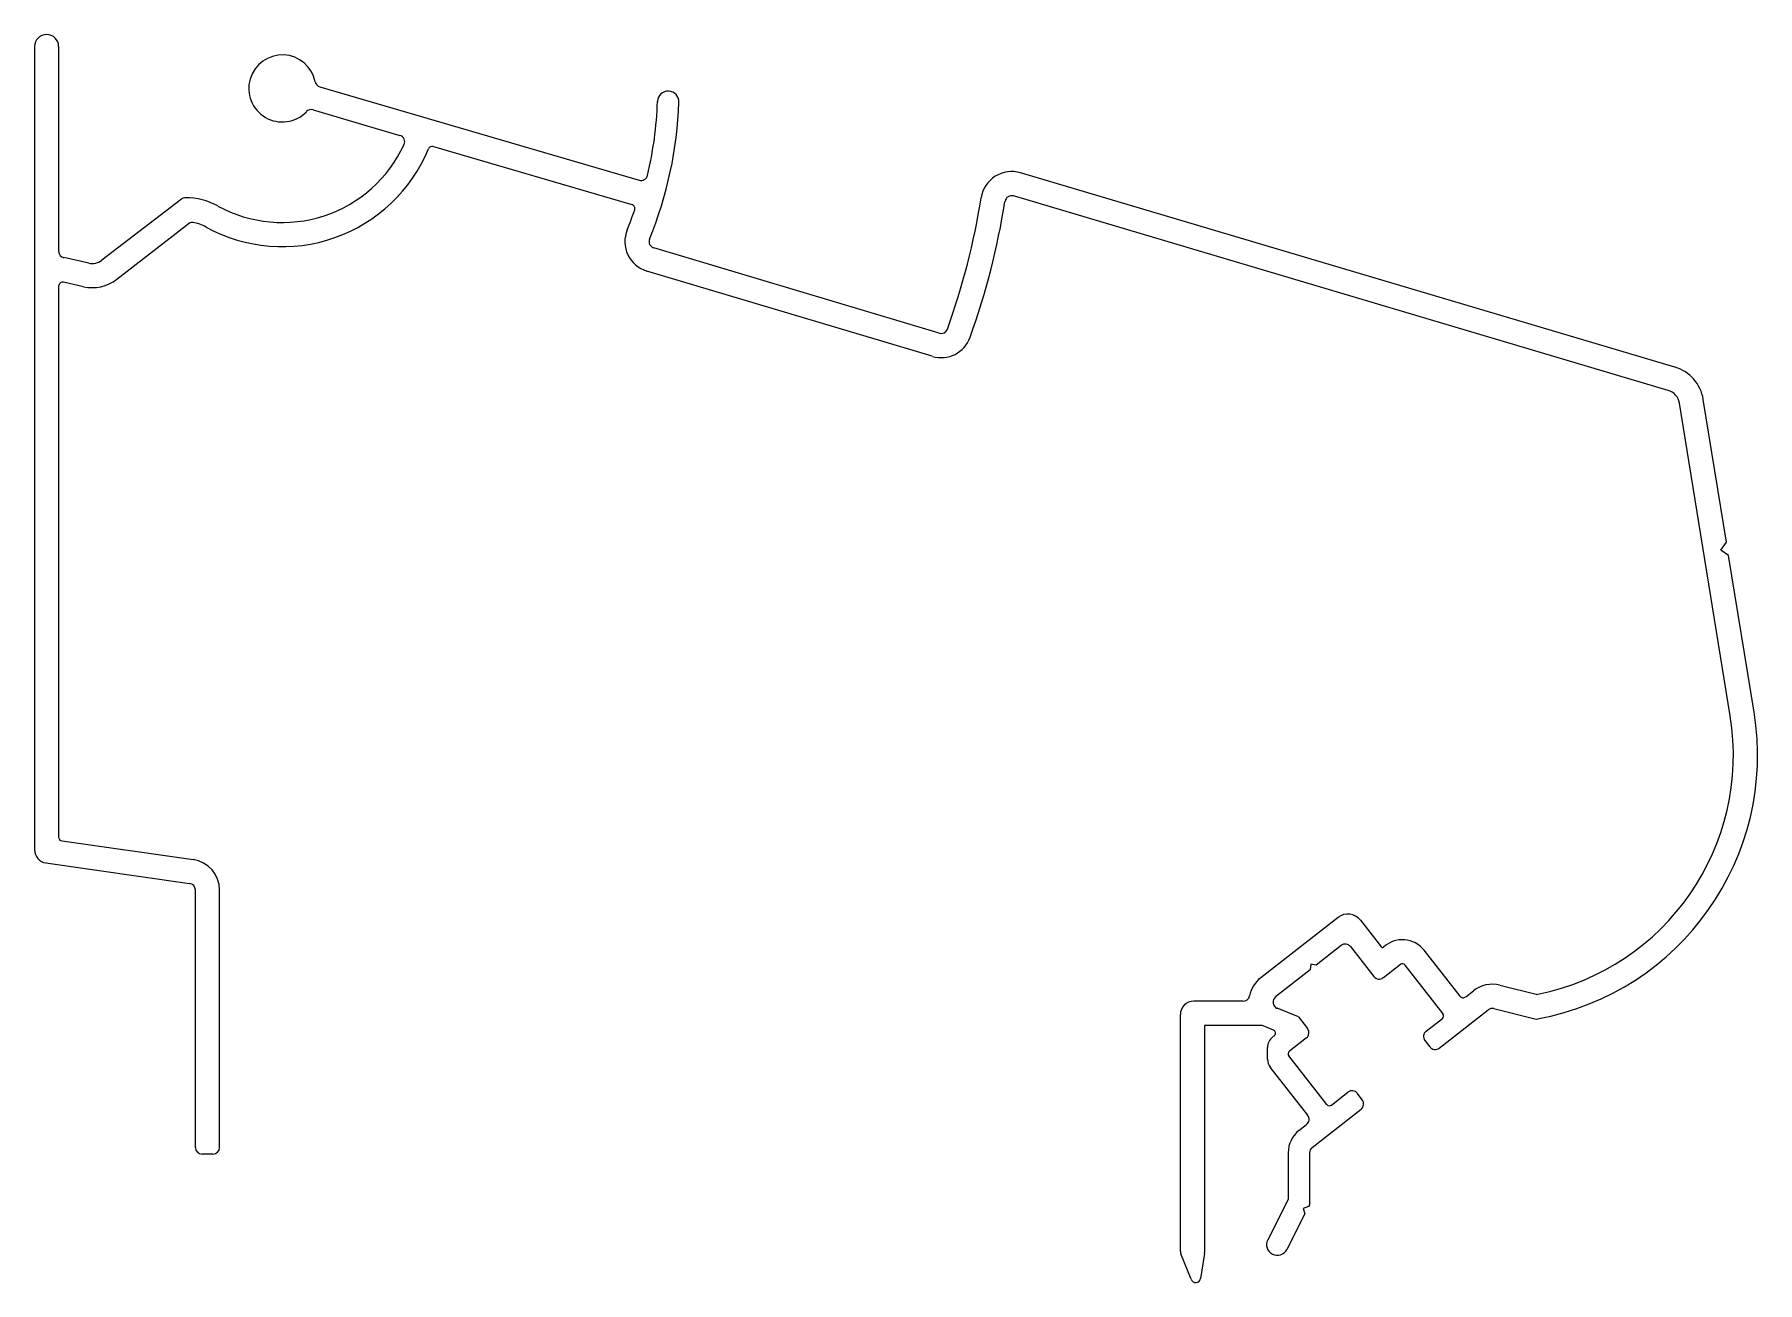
# Model space of a CAD drawing. Extents: x 2497 to 2626, y 1423 to 1516.
import ezdxf

# ---------------------------------------------------------------- set-up
doc = ezdxf.new("R2010")
doc.units = 0
doc.layers.get('0').update_dxf_attribs({"linetype": 'CONTINUOUS'})

msp = doc.modelspace()

# ---------------------------------------------------------------- linework, layer by layer
for p, q in [((2497.09, 1515.09), (2497.09, 1455.19)), ((2498.89, 1515.09), (2498.89, 1499.83)), ((2518.37, 1512.09), (2542.18, 1505.12)), ((2517.87, 1510.37), (2524.34, 1508.47)), ((2526.84, 1507.64), (2541.65, 1503.3)), ((2619.44, 1491.18), (2570.62, 1505.67)), ((2508.05, 1503.72), (2502.12, 1499.16)), ((2618.93, 1489.45), (2570.11, 1503.95)), ((2508.66, 1501.92), (2503.22, 1497.73)), ((2564.56, 1493.71), (2543.27, 1500.07)), ((2501.13, 1498.94), (2499.28, 1499.35)), ((2498.89, 1497.22), (2498.89, 1456.15)), ((2500.75, 1497.18), (2499.25, 1497.51)), ((2564.05, 1491.99), (2542.76, 1498.34)), ((2623.56, 1465.17), (2619.77, 1488.49)), ((2623.28, 1478.12), (2621.55, 1488.78)), ((2622.87, 1477.54), (2623.28, 1478.12)), ((2623.44, 1477.13), (2622.87, 1477.54)), ((2625.34, 1465.45), (2623.44, 1477.13)), ((2499.14, 1455.85), (2508.91, 1454.45)), ((2497.94, 1454.2), (2508.66, 1452.67)), ((2509.09, 1432.98), (2509.09, 1452.18)), ((2510.89, 1432.98), (2510.89, 1452.18)), ((2594.31, 1450.14), (2588.54, 1445.63)), ((2595.99, 1449.93), (2597.55, 1447.93)), ((2594.54, 1448.05), (2592.68, 1446.59)), ((2595.25, 1447.96), (2596.99, 1445.73)), ((2603.41, 1444.26), (2600.73, 1447.69)), ((2592.24, 1446.24), (2589.65, 1444.22)), ((2592.29, 1446.64), (2592.24, 1446.24)), ((2592.68, 1446.59), (2592.29, 1446.64)), ((2598.96, 1446.63), (2597.69, 1445.64)), ((2602.14, 1442.96), (2599.31, 1446.59)), ((2603.83, 1444.21), (2604.41, 1444.66)), ((2606.38, 1445.08), (2609.08, 1444.41)), ((2587.22, 1443.89), (2583.55, 1443.89)), ((2591.36, 1442.72), (2589.77, 1443.36)), ((2601.86, 1440.39), (2605.51, 1443.25)), ((2605.94, 1443.34), (2608.99, 1442.58)), ((2582.55, 1425.24), (2582.55, 1442.89)), ((2584.35, 1442.09), (2584.35, 1425.14)), ((2588.53, 1442.09), (2584.35, 1442.09)), ((2589.5, 1441.74), (2588.72, 1442.06)), ((2591.36, 1442.72), (2592.03, 1441.85)), ((2600.88, 1441.65), (2602.1, 1442.61)), ((2589.56, 1441.31), (2589.43, 1441.22)), ((2591.95, 1441.15), (2590.68, 1440.16)), ((2600.79, 1440.95), (2601.16, 1440.48)), ((2589.05, 1439.57), (2589.05, 1440.43)), ((2593.47, 1436.18), (2590.64, 1439.81)), ((2592.05, 1435.39), (2589.26, 1438.96)), ((2593.82, 1436.14), (2595.05, 1437.1)), ((2596.12, 1436.54), (2595.75, 1437.01)), ((2592.38, 1432.98), (2596.03, 1435.84)), ((2591.39, 1434.24), (2591.96, 1434.69)), ((2510.39, 1432.48), (2509.59, 1432.48)), ((2590.59, 1432.59), (2590.59, 1429.1)), ((2592.19, 1432.59), (2592.19, 1428.71)), ((2590.59, 1429.1), (2589.07, 1426.1)), ((2591.84, 1428.04), (2590.5, 1425.38)), ((2592.11, 1428.57), (2591.71, 1428.44)), ((2591.71, 1428.44), (2591.84, 1428.04)), ((2592.19, 1428.71), (2592.11, 1428.57)), ((2583.36, 1423.16), (2582.59, 1425.05)), ((2584.34, 1425.06), (2584.06, 1423.21))]:
    msp.add_line(p, q)
for centre, radius, start, end in [((2497.99, 1515.09), 0.9, 0, 180), ((2515.57, 1511.97), 2.5, 11.5042, 315.8679), ((2518.51, 1512.57), 0.5, 191.5042, 253.686), ((2544.35, 1510.97), 0.8, 358.0031, 178.0031), ((2517.72, 1509.89), 0.5, 73.686, 135.8679), ((2515.57, 1511.97), 28, 346.6041, 358.0031), ((2515.57, 1511.97), 29.6, 337.6839, 358.0031), ((2515.57, 1511.97), 11.8, 241.2824, 337.5183), ((2515.57, 1511.97), 10, 241.2824, 335.2115), ((2524.2, 1507.99), 0.5, 335.2115, 73.686), ((2526.75, 1507.35), 0.3, 73.686, 157.5183), ((2542.32, 1505.6), 0.5, 253.686, 346.6041), ((2569.97, 1503.47), 2.3, 73.4592, 171.1128), ((2508.35, 1503.32), 0.5, 90.1458, 127.5545), ((2508.36, 1498.82), 5, 61.2824, 90.1458), ((2515.57, 1511.97), 52.75, 340.1042, 351.1128), ((2569.97, 1503.47), 0.5, 73.4592, 171.1128), ((2515.57, 1511.97), 27.8, 337.6839, 340.9765), ((2541.57, 1503.01), 0.3, 340.9765, 73.686), ((2515.57, 1511.97), 54.55, 340.1042, 351.1128), ((2508.84, 1501.68), 0.3, 80.4642, 127.5545), ((2508.36, 1498.82), 3.2, 61.2824, 80.4642), ((2543.42, 1500.55), 2.3, 157.6839, 253.3841), ((2499.39, 1499.83), 0.5, 180, 257.6361), ((2543.42, 1500.55), 0.5, 157.6839, 253.3841), ((2501.39, 1500.11), 1.2, 257.6361, 307.5545), ((2499.19, 1497.22), 0.3, 77.6361, 180), ((2501.39, 1500.11), 3, 257.6361, 307.5545), ((2564.71, 1494.19), 2.3, 253.3841, 340.1042), ((2564.71, 1494.19), 0.5, 253.3841, 340.1042), ((2618.59, 1488.3), 3, 9.2309, 73.4592), ((2618.59, 1488.3), 1.2, 9.2309, 73.4592), ((2605.6, 1462.25), 20, 280.3679, 9.2309), ((2605.6, 1462.25), 18.2, 281.4511, 9.2309), ((2499.19, 1456.15), 0.3, 180, 261.8662), ((2498.09, 1455.19), 1, 180, 261.8662), ((2508.59, 1452.18), 2.3, 0, 81.8662), ((2508.59, 1452.18), 0.5, 0, 81.8662), ((2595.04, 1449.19), 1.2, 38.0034, 128), ((2599.11, 1446.43), 2.05, 38, 133.4504), ((2594.85, 1447.65), 0.5, 38.0034, 128), ((2597.63, 1447.99), 0.1, 218.0034, 313.4504), ((2599.11, 1446.43), 0.25, 38, 127.9966), ((2589.96, 1443.82), 2.3, 128, 168.2164), ((2597.38, 1446.04), 0.5, 218.0034, 307.9966), ((2605.82, 1442.85), 2.3, 76, 128), ((2583.55, 1442.89), 1, 90, 180), ((2587.22, 1444.39), 0.5, 270, 348.2164), ((2589.96, 1443.82), 0.5, 128, 247.9771), ((2603.64, 1444.45), 0.3, 218, 308), ((2605.82, 1442.85), 0.5, 76, 128.0032), ((2609.15, 1444.7), 0.3, 256, 281.4511), ((2588.53, 1441.59), 0.5, 67.9771, 90), ((2601.94, 1442.8), 0.25, 308, 38), ((2609.11, 1443.06), 0.5, 256, 280.3679), ((2590.05, 1440.43), 1, 127.9945, 180), ((2589.4, 1441.51), 0.25, 307.9945, 67.9771), ((2591.64, 1441.54), 0.5, 308.5035, 37.8504), ((2601.18, 1441.26), 0.5, 128, 218), ((2590.05, 1439.57), 1, 180, 218), ((2590.84, 1439.96), 0.25, 127.9945, 218), ((2601.55, 1440.79), 0.5, 218, 308), ((2595.36, 1436.71), 0.5, 38, 128), ((2593.67, 1436.34), 0.25, 218, 308), ((2595.72, 1436.23), 0.5, 308, 38), ((2592.69, 1432.59), 2.1, 128, 180), ((2591.65, 1435.08), 0.5, 308, 38), ((2509.59, 1432.98), 0.5, 180, 270), ((2510.39, 1432.98), 0.5, 270, 360), ((2592.69, 1432.59), 0.5, 127.9968, 180), ((2583.05, 1425.24), 0.5, 180, 202.2203), ((2589.78, 1425.74), 0.8, 153.1696, 333.1696), ((2583.85, 1425.14), 0.5, 351.2627, 360), ((2583.7, 1423.27), 0.361, 197.3773, 351.2627)]:
    msp.add_arc(centre, radius, start, end)

doc.saveas('drawing.dxf')
